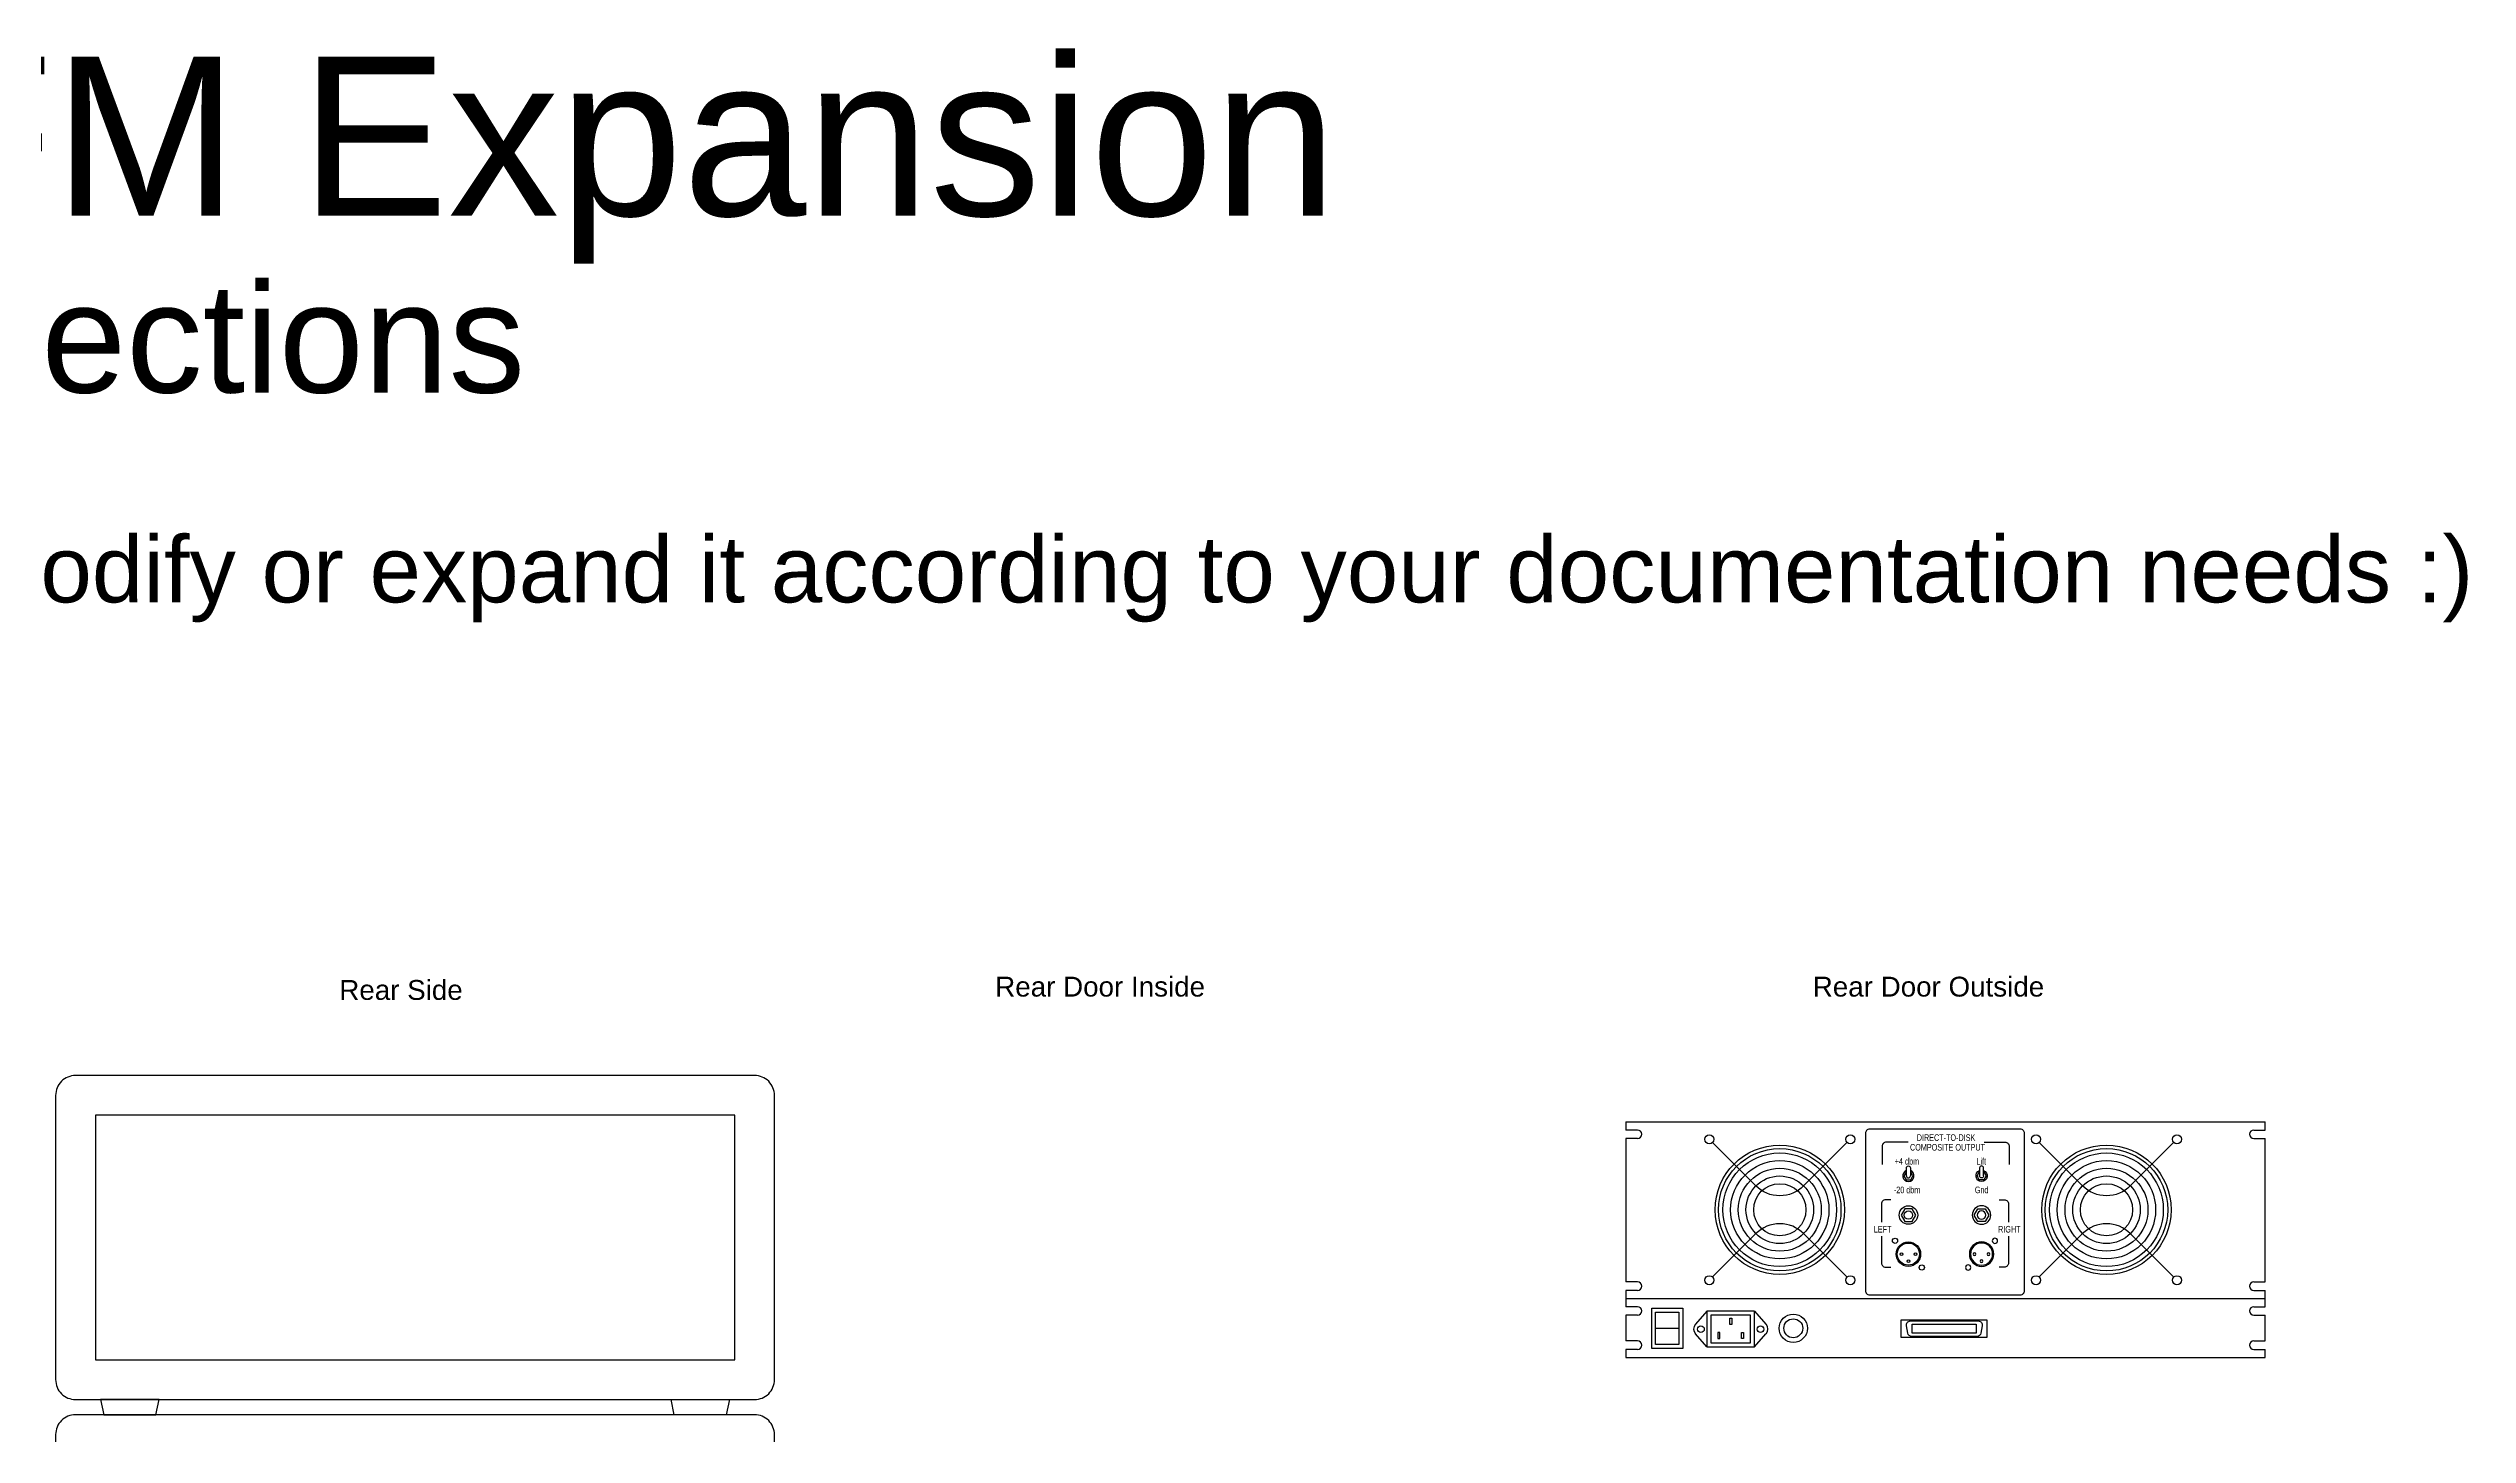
# Model space of a CAD drawing. Header units: millimetres. Extents: x -4275 to 1791, y -353 to 2461.
# Drawn here: x -35 to 1791, y 1414 to 2461 of the extents above; entities that cross this region are included whole.
import ezdxf

# ---------------------------------------------------------------- set-up
doc = ezdxf.new("R2010")
doc.units = ezdxf.units.MM
doc.header["$LTSCALE"] = 0.4
doc.layers.add('EG_S____ZEICHNEN', color=7, linetype='Continuous')
doc.styles.get("Standard").update_dxf_attribs({"font": 'ARIALUNI.ttf'})

# ---------------------------------------------------------------- blocks, each defined once
blk = doc.blocks.new('Rack-1HE Modul')
for p, q in [((0, 44.5), (0, 38.3)), ((0, 44.5), (482.6, 44.5)), ((8.7, 38.3), (0, 38.3)), ((473.9, 38.3), (482.6, 38.3)), ((482.6, 38.3), (482.6, 44.5)), ((0, 31.9), (0, 12.5)), ((8.7, 31.9), (0, 31.9)), ((473.9, 31.9), (482.6, 31.9)), ((482.6, 12.5), (482.6, 31.9)), ((8.7, 12.5), (0, 12.5)), ((0, 6.1), (0, 0)), ((8.7, 6.1), (0, 6.1)), ((0, 0), (482.6, 0)), ((473.9, 12.5), (482.6, 12.5)), ((473.9, 6.1), (482.6, 6.1)), ((482.6, 0), (482.6, 6.1))]:
    blk.add_line(p, q)
for centre, start, end in [((8.7, 35.1), 270, 90), ((473.9, 35.1), 90, 270), ((8.7, 9.3), 270, 90), ((473.9, 9.3), 90, 270)]:
    blk.add_arc(centre, 3.2, start, end)
blk = doc.blocks.new('Luefter-Aussen')
for points in [[(50.7, 50.7), (18, 18, -0.414214), (-18, 18), (-50.7, 50.7)], [(50.7, -50.7), (18, -18, 0.414214), (-18, -18), (-50.7, -50.7)]]:
    blk.add_lwpolyline(points, format="xyb")
for centre, radius in [((-53.2, 53.2), 3.43), ((53.2, 53.2), 3.43), ((0, 0), 48.8), ((0, 0), 46.2), ((0, 0), 42.9), ((0, 0), 37.1), ((0, 0), 31.3), ((0, 0), 25.5), ((0, 0), 19.7), ((-53.2, -53.2), 3.43), ((53.2, -53.2), 3.43)]:
    blk.add_circle(centre, radius)
blk = doc.blocks.new('XLR')
for centre, radius in [((-10.1, 10.1), 1.98), ((0, 0), 9.22), ((0, 0), 8.38), ((-5.3, 0), 1.04), ((5.3, 0), 1.04), ((0, -5.3), 1.04), ((10.1, -10.1), 1.98)]:
    blk.add_circle(centre, radius)
blk = doc.blocks.new('Klinke')
blk.add_lwpolyline([(5.6, 0), (2.8, 4.8), (-2.8, 4.8), (-5.6, 0), (-2.8, -4.8), (2.8, -4.8)], close=True)
for radius in [7, 3.2]:
    blk.add_circle((0, 0), radius)
blk = doc.blocks.new('Kippschalter')
blk.add_lwpolyline([(-1.5, 2.9), (-1.7, 2.9), (-3.4, 0), (-1.7, -2.9), (1.7, -2.9), (3.4, 0), (1.7, 2.9), (1.5, 2.9)])
blk.add_lwpolyline([(-1.5, 0), (-1.5, 6, -1), (1.5, 6), (1.5, 0)], format="xyb")
for radius, start, end in [(4.24, 111.3996, 68.6004), (1.55, 180, 0)]:
    blk.add_arc((0, 0), radius, start, end)
blk = doc.blocks.new('Buchse-220V')
at = {"layer": 'EG_S____ZEICHNEN'}
for p, q in [((0, 27), (-8.6, 17.1)), ((36, 27), (44.6, 17.1)), ((0, 0), (-8.6, 9.9)), ((36, 0), (44.6, 9.9))]:
    blk.add_line(p, q, dxfattribs=at)
for points in [[(0, 0), (36, 0), (36, 27), (0, 27)], [(3, 3), (33, 3), (33, 24), (3, 24)], [(17.3, 21.7), (18.8, 21.7), (18.8, 16.9), (17.3, 16.9)], [(9.8, 11), (8.3, 11), (8.3, 6.3), (9.8, 6.3)], [(26.2, 11), (27.7, 11), (27.7, 6.3), (26.2, 6.3)]]:
    blk.add_lwpolyline(points, close=True, dxfattribs=at)
for centre in [(-4.5, 13.5), (40.5, 13.5)]:
    blk.add_circle(centre, 2.5, dxfattribs=at)
for centre, start, end in [((-4.5, 13.5), 138.8281, 221.1719), ((40.5, 13.5), 318.8281, 41.1719)]:
    blk.add_arc(centre, 5.5, start, end, dxfattribs=at)
blk = doc.blocks.new('Connector-26-Front')
for points in [[(0, 13.3), (64.9, 13.3), (64.9, 0), (0, 0)], [(8.5, 10), (56.7, 10), (56.7, 3.3), (8.5, 3.3)]]:
    blk.add_lwpolyline(points, close=True)
blk.add_lwpolyline([(7.1, 12.5), (58.4, 12.5, -0.465401), (61.3, 8.9), (60.3, 3.4, -0.364814), (57.4, 0.9), (8.1, 0.9, -0.364814), (5.1, 3.4), (4.1, 8.9, -0.465401)], format="xyb", close=True)

msp = doc.modelspace()

# ---------------------------------------------------------------- linework, layer by layer
at = {"color": 7}
msp.add_line((512.6, 1473), (512.6, 1655.5), dxfattribs=at)
for p, q in [((1155.3, 1650.3), (1155.3, 1644.2)), ((1155.3, 1650.3), (1637.9, 1650.3)), ((1164, 1644.2), (1155.3, 1644.2)), ((1629.2, 1644.2), (1637.9, 1644.2)), ((1637.9, 1644.2), (1637.9, 1650.3)), ((1164, 1637.8), (1155.3, 1637.8)), ((1155.3, 1637.8), (1155.3, 1529.5)), ((1629.2, 1637.8), (1637.9, 1637.8)), ((1637.9, 1529.5), (1637.9, 1637.8)), ((1164, 1529.5), (1155.3, 1529.5)), ((1155.3, 1523.1), (1155.3, 1517)), ((1164, 1523.1), (1155.3, 1523.1)), ((1155.3, 1517), (1637.9, 1517)), ((1629.2, 1529.5), (1637.9, 1529.5)), ((1629.2, 1523.1), (1637.9, 1523.1)), ((1637.9, 1517), (1637.9, 1523.1))]:
    msp.add_line(p, q)
for points in [[(512.6, 1655.5), (512.6, 1670.4, 0.414214), (497.6, 1685.4), (-15, 1685.4, 0.414214), (-30, 1670.4), (-30, 1455.7, 0.414214), (-15, 1440.7), (497.6, 1440.7, 0.414214), (512.6, 1455.7), (512.6, 1473)], [(1368.4, 1635), (1351.7, 1635, 0.414214), (1348.7, 1632), (1348.7, 1618.3)], [(1425.6, 1635), (1441.5, 1635, -0.414214), (1444.5, 1632), (1444.5, 1618.3)], [(1355.2, 1591.5), (1351.2, 1591.5, 0.414214), (1348.2, 1588.5), (1348.2, 1574.7)], [(1437, 1591.5), (1441, 1591.5, -0.414214), (1444, 1588.5), (1444, 1574.7)], [(1348.2, 1564.1), (1348.2, 1543.7, 0.414214), (1351.2, 1540.7), (1355.2, 1540.7)], [(1444, 1564.1), (1444, 1543.7, -0.414214), (1441, 1540.7), (1437, 1540.7)], [(512.6, 1299.2), (512.6, 1414.2, 0.414214), (497.6, 1429.2), (-15, 1429.2, 0.414214), (-30, 1414.2), (-30, -45.8, 0.414214), (-15, -60.8), (497.6, -60.8, 0.414214), (512.6, -45.8), (512.6, -30.8)]]:
    msp.add_lwpolyline(points, format="xyb")
msp.add_lwpolyline([(0, 1655.4), (0, 1470.7), (482.6, 1470.7), (482.6, 1655.4)], close=True)
msp.add_lwpolyline([(1339.1, 1519.8), (1453.1, 1519.8, 0.414214), (1456.1, 1522.8), (1456.1, 1641.8, 0.414214), (1453.1, 1644.8), (1339.1, 1644.8, 0.414214), (1336.1, 1641.8), (1336.1, 1522.8, 0.414214)], format="xyb", close=True)
for points in [[(3.9, 1440.7), (6.4, 1429.2), (45.7, 1429.2), (48.1, 1440.7)], [(478.7, 1440.7), (476.2, 1429.2), (436.9, 1429.2), (434.5, 1440.7)]]:
    msp.add_lwpolyline(points, close=True, dxfattribs=at)
for radius in [10.7, 7.15]:
    msp.add_circle((1281.6, 1494.5), radius)
for centre, start, end in [((1164, 1641), 270, 90), ((1629.2, 1641), 90, 270), ((1164, 1526.3), 270, 90), ((1629.2, 1526.3), 90, 270)]:
    msp.add_arc(centre, 3.2, start, end)
at = {"layer": 'EG_S____ZEICHNEN'}
msp.add_line((1177.7, 1494.5), (1195.2, 1494.5), dxfattribs=at)
for points in [[(1174.7, 1509.7), (1198.2, 1509.7), (1198.2, 1479.2), (1174.7, 1479.2)], [(1177.7, 1506.7), (1195.2, 1506.7), (1195.2, 1482.2), (1177.7, 1482.2)]]:
    msp.add_lwpolyline(points, close=True, dxfattribs=at)

# ---------------------------------------------------------------- block references
for name, p in [('Luefter-Aussen', (1271.4, 1584)), ('Luefter-Aussen', (1518, 1584)), ('Kippschalter', (1368.5, 1609.6)), ('Klinke', (1368.5, 1580)), ('XLR', (1368.5, 1550.5)), ('Rack-1HE Modul', (1155.3, 1472.5))]:
    msp.add_blockref(name, p)
at = {"xscale": -1}
for name, p in [('Kippschalter', (1423.7, 1609.6)), ('Klinke', (1423.7, 1580)), ('XLR', (1423.7, 1550.5))]:
    msp.add_blockref(name, p, dxfattribs=at)
at = {"layer": 'EG_S____ZEICHNEN'}
for name, p in [('Buchse-220V', (1216.4, 1480.4)), ('Connector-26-Front', (1362.9, 1487.5))]:
    msp.add_blockref(name, p, dxfattribs=at)

# ---------------------------------------------------------------- texts
for s, height, p in [('PostPro SD + FM Expansion', 120, (-1200.8, 2334.7)), ('Cards and Connections', 82.5, (-880, 2201.1)), ('Note: I created this drawing based on my system. Feel free to modify or expand it according to your documentation needs :)', 50, (-2021.2, 2042.7)), ('Rear Side', 15, (184.1, 1742.5)), ('Rear Door Inside', 15, (679.2, 1745)), ('Rear Door Outside', 15, (1296.3, 1745))]:
    msp.add_text(s, height=height).set_placement(p)
at = {"width": 0.75}
for s, p in [('COMPOSITE OUTPUT', (1369.7, 1628.7)), ('DIRECT-TO-DISK', (1374.8, 1636)), ('+4 dbm', (1358.2, 1618.1)), ('Lift', (1419.9, 1618.1)), ('-20 dbm', (1357.5, 1596.5)), ('Gnd', (1418.6, 1596.5)), ('LEFT', (1342.4, 1566.8)), ('RIGHT', (1436.2, 1566.8))]:
    msp.add_text(s, height=5, dxfattribs=at).set_placement(p)

doc.saveas('drawing.dxf')
